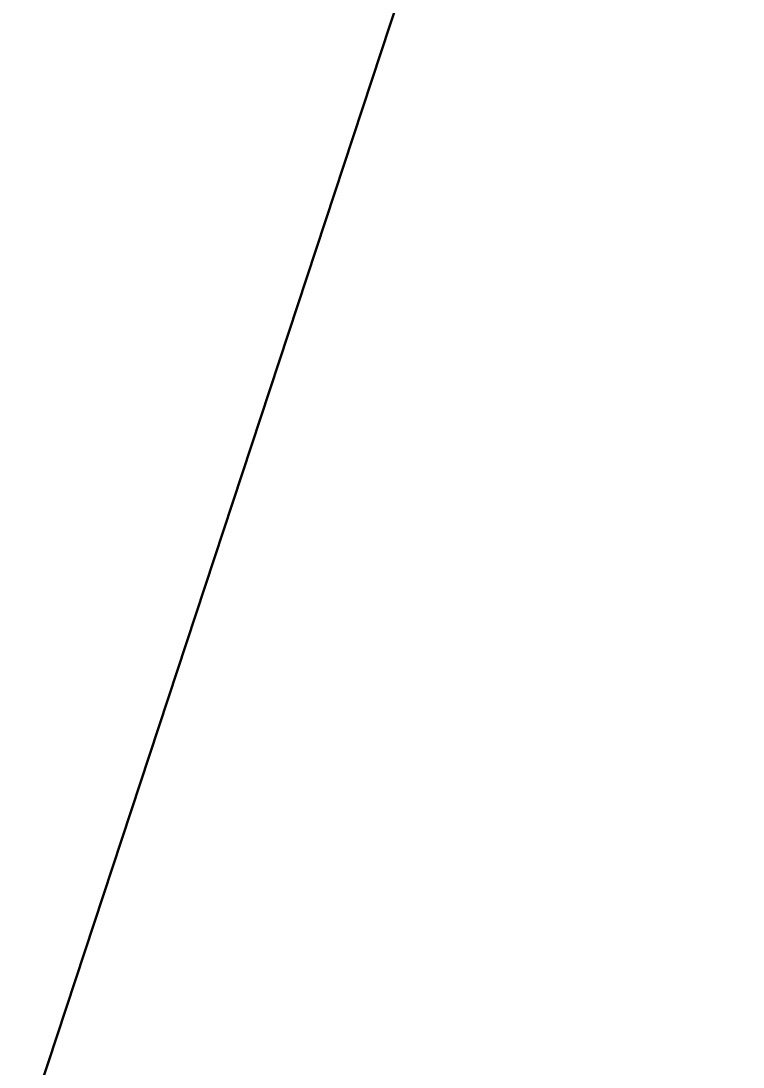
# Model space of a CAD drawing. Header units: metres. Extents: x 2682525 to 2683550, y 1250555 to 1251328.
# Drawn here: x 2683102.492 to 2683103.63, y 1250887.077 to 1250888.725 of the extents above; entities that cross this region are included whole.
import ezdxf

# ---------------------------------------------------------------- set-up
doc = ezdxf.new("R2010")
doc.units = ezdxf.units.M
doc.header["$PDMODE"] = 2
doc.header["$PDSIZE"] = -2
for name, pattern in [('Achse', [10, 5, -2.5, 0, -2.5]), ('IMPORT-_23_ISO-07 Punktiert _2_', [8.889999999999997, 1.27, -7.619999999999997]), ('Verdeckt 0_75', [1.5, 0.75, -0.75])]:
    doc.linetypes.add(name, pattern=pattern)
for name, color, linetype, lineweight, true_color in [('2458 A U1_dwg-1', 9, 'Continuous', 18, 0x808080), ('_23_000 Linien-Punktlinie 0_10', 9, 'IMPORT-_23_ISO-07 Punktiert _2_', 18, 0x808080), ('_23_200 Materialien-Beton', 9, 'Continuous', 18, 0x808080), ('_23_200 Materialien-Daemmung H', 9, 'Continuous', 18, 0x808080), ('_23_300 Bauteile 3D-Lift', 9, 'Continuous', 18, 0x808080), ('_23_300 Bauteile 3D-Wand Aussen', 9, 'Continuous', 18, 0x808080), ('_23_400 Ausbau 2D-Lift Treppe Rampe', 9, 'Continuous', 18, 0x808080), ('_23_600 Situation-Hoehenlinie primaer-Linien', 9, 'Continuous', 18, 0x808080), ('_23_800 Beschriftung-1_100-Text', 9, 'Continuous', 18, 0x808080), ('_23_Keine', 9, 'Continuous', 18, 0x808080), ('A-DETL-____-MBND-1', 7, 'Continuous', 18, 0xbf6000), ('A-DETL-____-MBND-3', 7, 'Verdeckt 0_75', 25, 0xbf6000), ('Bemassung', 9, 'Continuous', 18, 0x808080), ('P-PIPE-____-OTLN-1', 7, 'Continuous', 18, 0xbf6000)]:
    doc.layers.add(name, color=color, linetype=linetype, lineweight=lineweight, true_color=true_color)
for name, color, linetype, lineweight in [('A-____-____-DIMS', 7, 'Continuous', 9), ('A-DETL-____-MBND', 7, 'Verdeckt 0_75', 18), ('A-DETL-____-MBND-2', 7, 'Verdeckt 0_75', 25), ('Bemassung-1', 7, 'Continuous', 18), ('G-____-____-DIMS', 7, 'Continuous', 9), ('P-PIPE-____-CNTR-1', 7, 'Achse', 25), ('P-PIPE-____-OTLN-2', 7, 'Continuous', 25)]:
    doc.layers.add(name, color=color, linetype=linetype, lineweight=lineweight)
doc.styles.add('Arial_3', font='arial.ttf', dxfattribs={"height": 125})
doc.styles.add('Arial_31', font='arial.ttf', dxfattribs={"width": 0.9, "height": 200})
doc.styles.add('ISOCP_2', font='isocp___.ttf', dxfattribs={"height": 125.8608217592593})
doc.styles.add('ISOCP_3', font='isocp___.ttf', dxfattribs={"height": 75.51649305555554})
doc.styles.add('ISOCP_7', font='isocp___.ttf', dxfattribs={"height": 151.0329861111111})
doc.dimstyles.new('2_0_mm_-_Arial', dxfattribs={"dimscale": 304.8, "dimtxt": 204.051879991394, "dimasz": 0.2460629921259842, "dimexe": 0.3280839895013123, "dimexo": 0.3280840109072179, "dimgap": 0.08202099737532807, "dimtad": 1, "dimdec": 1, "dimlfac": 0.001, "dimrnd": 0.09999999999999999, "dimzin": 0, "dimdsep": 46, "dimtxsty": 'Arial_31', "dimblk1": 'OBLIQUE', "dimblk2": 'OBLIQUE', "dimsah": 1, "dimcen": 0.09, "dimdle": 0.3280839895013123, "dimazin": 0, "dimtfac": 1, "dimtdec": 4, "dimtix": 1, "dimtmove": 0, "dimatfit": 3, "dimfxl": 1, "dimtvp": 1, "dimtfill": 1, "dimtolj": 1, "dimtzin": 0, "dimarcsym": 2})
doc.dimstyles.new('2_0_mm_-_Arial_1', dxfattribs={"dimscale": 304.8, "dimtxt": 204.051879991394, "dimasz": 0.2460629921259842, "dimexe": 0.3280839895013123, "dimexo": 0.3280840109072179, "dimgap": 0.08202099737532807, "dimtad": 1, "dimdec": 1, "dimlfac": 0.001, "dimrnd": 0.09999999999999999, "dimzin": 0, "dimdsep": 46, "dimtxsty": 'Arial_31', "dimblk1": 'OBLIQUE', "dimblk2": 'OBLIQUE', "dimsah": 1, "dimcen": 0.09, "dimdle": 0.3280839895013123, "dimazin": 0, "dimtfac": 1, "dimtdec": 4, "dimtix": 1, "dimtmove": 2, "dimatfit": 3, "dimfxl": 1, "dimtvp": 1, "dimtfill": 1, "dimtolj": 1, "dimtzin": 0, "dimarcsym": 2})
pattern_1 = [(18.233, (0, 0), (18.77292067800844, -56.98752011815572), []), (288.233, (0, 0), (63.31313485127099, 20.85671487326738), [])]
pattern_2 = [(180, (0, 0), (-6.123233995736766e-15, 50), [])]
pattern_3 = [(90, (0, 0), (50, -3.061616997868383e-15), [])]

# ---------------------------------------------------------------- blocks, each defined once
blk = doc.blocks.new('2458 A U1_dwg_VW_SLASH-9045485-U01 Bodenplatte')
at = {"layer": 'Bemassung'}
for p, q in [((500.0534143197685, 500.0534143197683), (-500.0534143197683, -500.0534143197685)), ((890.9383564621788, 0), (-999.9999999999999, 0))]:
    blk.add_line(p, q, dxfattribs=at)
blk = doc.blocks.new('2458 A U1_dwg_VW_SLASH-V7-U01 Bodenplatte')
at = {"layer": 'Bemassung'}
for p, q in [((500.0534143197685, 500.0534143197683), (-500.0534143197683, -500.0534143197685)), ((890.9383564621788, 0), (-840.1683119930341, 0))]:
    blk.add_line(p, q, dxfattribs=at)
blk = doc.blocks.new('2458 A U1_dwg-9041719-U01 Bodenplatte')
at = {"layer": '_23_200 Materialien-Beton'}
h = blk.add_hatch(dxfattribs=at)
h.set_pattern_fill('FP_1', color=256, style=0, pattern_type=2)
h.set_pattern_definition(pattern_1)
h.paths.add_polyline_path([(-59201.41434567788, -19947.67519204156), (-59201.41476830909, -17809.80566213763), (-59201.41476830909, -17809.80285787095), (-59481.41482012852, -17547.67519829646), (-59481.41440103046, -19667.67519204156), (-59334.54236316558, -19814.54720087164)])
h = blk.add_hatch(dxfattribs=at)
h.set_pattern_fill('FP_1', color=256, style=0, pattern_type=2)
h.set_pattern_definition(pattern_1)
h.paths.add_polyline_path([(-59201.41434567788, -17809.80325352561), (-59201.41476830909, -17809.80566213763), (-59214.36931616111, -17895.75974224981)])
h.paths.add_polyline_path([(-59201.41434567788, -19947.67519204156), (-59201.41434567788, -17809.80325352561), (-59481.41482012852, -17547.67519829646), (-59481.41440103046, -19667.67519204156), (-59334.54236316558, -19814.54720087164)])
h = blk.add_hatch(dxfattribs=at)
h.set_pattern_fill('FP_1', color=256, style=0, pattern_type=2)
h.set_pattern_definition(pattern_1)
h.paths.add_polyline_path([(-58006.27539747034, -17797.6751982965), (-58306.27539747033, -17547.6751982965), (-59481.41477070657, -17547.6752445638), (-59214.36931616112, -17797.67519829649), (-58306.27539747034, -17797.6751982965)])
h = blk.add_hatch(dxfattribs=at)
h.set_pattern_fill('FP_1', color=256, style=0, pattern_type=2)
h.set_pattern_definition(pattern_1)
h.paths.add_polyline_path([(-58006.27539747034, -17797.6751982965), (-58306.27539747033, -17547.6751982965), (-59481.41477070657, -17547.6752445638), (-59214.36931616112, -17797.67519829649), (-58306.27539747034, -17797.6751982965)])
h = blk.add_hatch(dxfattribs=at)
h.set_pattern_fill('FP_1', color=256, style=0, pattern_type=2)
h.set_pattern_definition(pattern_1)
h.paths.add_polyline_path([(-58444.91382196169, -19947.67519878159), (-57776.27539747025, -19947.67519878159), (-57776.27539747025, -19697.67519878158), (-58444.91596565481, -19697.67519878158), (-58444.91382196169, -19814.54720087164)])
h.paths.add_polyline_path([(-58907.93982450898, -19947.67519878159), (-58569.91382196169, -19947.67519878159), (-58569.91382196169, -19697.67519878158), (-59201.41439509982, -19697.67519878158), (-59201.41434567787, -19947.67519204158), (-59011.41430020966, -19947.67519204156)])
h = blk.add_hatch(dxfattribs=at)
h.set_pattern_fill('FP_1', color=256, style=0, pattern_type=2)
h.set_pattern_definition(pattern_1)
h.paths.add_polyline_path([(-58907.93982450898, -19947.67519878159), (-58569.91382196169, -19947.67519878159), (-58569.91382196169, -19697.67519878158), (-59201.41439509982, -19697.67519878158), (-59201.41434567787, -19947.67519878159)])
h.paths.add_polyline_path([(-58444.91382196169, -19947.67519878159), (-57776.27539747025, -19947.67519878159), (-57776.27539747025, -19697.67519878158), (-58444.91596565481, -19697.67519878158), (-58444.91382196169, -19814.54720087164)])
at = {"layer": '_23_200 Materialien-Daemmung H'}
h = blk.add_hatch(dxfattribs=at)
h.set_pattern_fill('FP_7', color=256, style=0, pattern_type=2)
h.set_pattern_definition(pattern_3)
h.paths.add_polyline_path([(-57816.27539747034, -17987.6751982965), (-58006.27539747034, -17797.6751982965), (-59214.36931616111, -17797.67519829647), (-59011.41473314588, -17987.67519829647), (-57910.20152043862, -17987.6751982965)])
h = blk.add_hatch(dxfattribs=at)
h.set_pattern_fill('FP_7', color=256, style=0, pattern_type=2)
h.set_pattern_definition(pattern_3)
h.paths.add_polyline_path([(-57816.27539747034, -17987.6751982965), (-58006.27539747034, -17797.6751982965), (-59214.36931616111, -17797.67519829647), (-59011.41473314588, -17987.67519829647), (-57910.20152043862, -17987.6751982965)])
h = blk.add_hatch(dxfattribs=at)
h.set_pattern_fill('FP_8', color=256, style=0, pattern_type=2)
h.set_pattern_definition(pattern_2)
h.paths.add_polyline_path([(-59011.41439509981, -19697.67519878159), (-59011.41473314588, -17987.67519829647), (-59201.41476830909, -17809.80285787095), (-59201.41439509981, -19697.67519878157)])
h = blk.add_hatch(dxfattribs=at)
h.set_pattern_fill('FP_8', color=256, style=0, pattern_type=2)
h.set_pattern_definition(pattern_2)
h.paths.add_polyline_path([(-59011.41473314588, -19697.67519878159), (-59011.41473314588, -17987.67519829647), (-59201.41476830855, -17809.805662134), (-59201.41434567787, -19697.67475398329)])
at = {"layer": '_23_000 Linien-Punktlinie 0_10'}
for p, q in [((-56831.2798395465, -17997.67721564275), (-59011.41474901475, -17997.67721564275)), ((-56831.2798395465, -17997.67721564275), (-59011.41474901475, -17997.67721564275)), ((-59011.41470151585, -18147.67519853089), (-56831.2798395465, -18147.67519853089)), ((-56831.2798395465, -18147.67519853089), (-59011.41470151585, -18147.67519853089)), ((-59011.41474901458, -18297.67519853086), (-56831.2798395465, -18297.67519853086)), ((-56831.2798395465, -18297.67519853086), (-59011.41474901458, -18297.67519853086)), ((-59011.41479651328, -18447.6751985309), (-56831.20131111678, -18447.6751985309)), ((-56831.20131111678, -18447.6751985309), (-59011.41479651328, -18447.6751985309)), ((-59011.41484401201, -18597.67519853091), (-56831.27769585337, -18597.67519853091)), ((-56831.27769585337, -18597.67519853091), (-59011.41484401201, -18597.67519853091)), ((-59011.41489151074, -18747.67519853087), (-56831.27769585337, -18747.67519853087)), ((-56831.27769585337, -18747.67519853087), (-59011.41489151074, -18747.67519853087)), ((-59011.41493900949, -18897.67519853092), (-56831.2798395465, -18897.67519853092)), ((-56831.2798395465, -18897.67519853092), (-59011.41493900949, -18897.67519853092)), ((-59011.41498650822, -19047.67519853087), (-56831.2798395465, -19047.67519853087)), ((-56831.2798395465, -19047.67519853087), (-59011.41498650822, -19047.67519853087)), ((-59011.41503400694, -19197.67519853088), (-56831.2798395465, -19197.67519853088)), ((-56831.2798395465, -19197.67519853088), (-59011.41503400694, -19197.67519853088)), ((-59011.41508150569, -19347.67519853085), (-58905.59704250786, -19347.67519853085)), ((-58905.59704250786, -19347.67519853085), (-59011.41508150569, -19347.67519853085)), ((-58728.70794997666, -19347.67519853085), (-56831.2798395465, -19347.67519853085)), ((-56831.2798395465, -19347.67519853085), (-58728.70794997666, -19347.67519853085)), ((-58578.70823813351, -19497.674910374), (-56831.2798395465, -19497.674910374)), ((-58578.70823813351, -19497.674910374), (-56831.2798395465, -19497.674910374))]:
    blk.add_line(p, q, dxfattribs=at)
at = {"layer": '_23_000 Linien-Punktlinie 0_10', "flags": 128}
blk.add_lwpolyline([(-59011.41474901475, -17997.67577484965), (-59011.41474901475, -19497.674910374), (-58755.48493343016, -19497.674910374)], dxfattribs=at)
blk.add_lwpolyline([(-59011.41474901475, -17997.67577484965), (-59011.41474901475, -19497.674910374), (-58755.48493343016, -19497.674910374)], dxfattribs=at)
at = {"layer": '_23_200 Materialien-Beton', "flags": 128}
for points in [[(-58406.27539747029, -14798.06214921452), (-58306.27539747029, -14798.06214921452), (-58306.27539747029, -17547.6751982965), (-59481.41482012851, -17547.6751982965), (-59481.41482012851, -19667.67519204157), (-61081.41682158664, -19667.67519204157), (-61081.41682158664, -17797.67519829647), (-62400.41290145262, -17797.67519829647)], [(-62400.41290145262, -17797.67519829647), (-61081.41471221095, -17797.67519829647), (-61081.41471221095, -19667.67519204156), (-59481.41440103043, -19667.67519204156), (-59481.41440103043, -17547.67519829646), (-58306.27539747034, -17547.67519829646), (-58306.27539747034, -14798.06214921452), (-58406.27539747029, -14798.06214921452)]]:
    blk.add_lwpolyline(points, dxfattribs=at)
for points in [[(-57816.27539747022, -14798.06214921445), (-58006.27539747021, -14798.06214921445), (-58006.27539747021, -17797.67519829648), (-59214.36931616104, -17797.67519829648), (-58006.27539747028, -17797.67519829648), (-58006.27539747028, -14798.06214921446)], [(-59011.41439509974, -19697.67519878156), (-59201.41439509974, -19697.67519878156), (-59201.41439509974, -17809.80285787092), (-59201.41439509974, -19697.67519878154)], [(-58569.91167826856, -19697.6751987816), (-59011.41439509979, -19697.6751987816)]]:
    blk.add_lwpolyline(points, close=True, dxfattribs=at)
at = {"layer": '_23_200 Materialien-Daemmung H', "flags": 128}
for points in [[(-58006.27539747021, -14798.06214921446), (-58006.27539747021, -17797.67519829648), (-59214.36931616104, -17797.67519829648), (-58006.27539747028, -17797.67519829648)], [(-57816.27539747021, -14798.0621492145), (-57816.27539747021, -17987.67519829648), (-59011.41473314582, -17987.67519829648), (-59011.41473314582, -19697.67519878156), (-59201.41439509974, -19697.67519878156), (-59011.41439509973, -19697.67519878156), (-59011.41439509973, -17987.67519829645), (-57816.27539747031, -17987.67519829645)], [(-59201.41476830902, -17809.80285787092), (-59201.41476830902, -19697.67519878154)]]:
    blk.add_lwpolyline(points, close=True, dxfattribs=at)
at = {"layer": '_23_300 Bauteile 3D-Lift', "flags": 128}
blk.add_lwpolyline([(-59513.41471221089, -19125.6751982496), (-59613.41471221088, -19125.6751982496), (-59613.41471221088, -18399.67519824962), (-59513.41471221089, -18399.67519824962)], close=True, dxfattribs=at)
blk.add_lwpolyline([(-59513.41471221089, -19125.6751982496), (-59613.41471221088, -19125.6751982496), (-59613.41471221088, -18399.67519824962), (-59513.41471221089, -18399.67519824962)], close=True, dxfattribs=at)
at = {"layer": '_23_300 Bauteile 3D-Wand Aussen', "flags": 128}
for points in [[(-58406.27539747029, -14798.06214921452), (-58306.27539747029, -14798.06214921452), (-58306.27539747029, -17547.6751982965), (-59481.41482012851, -17547.6751982965), (-59481.41482012851, -19667.67519204158), (-61081.41682158664, -19667.67519204158), (-61081.41682158664, -17797.67519829647), (-62400.41290145262, -17797.67519829647)], [(-62400.41290145262, -17797.67519829647), (-61081.41471221095, -17797.67519829647), (-61081.41471221095, -19667.67519204156), (-59481.41440103043, -19667.67519204156), (-59481.41440103043, -17547.67519829646), (-58306.27539747033, -17547.67519829646), (-58306.27539747033, -14798.06214921452), (-58406.27539747029, -14798.06214921452)], [(-57816.27539747028, -14798.06214921451), (-57816.27539747028, -17987.67519829651), (-59011.41473314589, -17987.67519829651), (-59011.41473314589, -19697.67519878158), (-58569.91167826856, -19697.67519878158)], [(-58569.91167826856, -19697.67519878158), (-59011.41439509979, -19697.67519878158), (-59011.41439509979, -17987.67519829648), (-57816.27539747036, -17987.67519829648), (-57816.27539747036, -14798.06214921451)]]:
    blk.add_lwpolyline(points, dxfattribs=at)
at = {"layer": '_23_400 Ausbau 2D-Lift Treppe Rampe', "flags": 128}
for points in [[(-59602.08137887753, -19242.67519824962), (-59649.41471221088, -19242.67519824962), (-59649.41471221088, -18282.67519824961), (-59602.08137887753, -18282.67519824961), (-59649.41471221088, -18282.67519824961), (-59649.41471221088, -19242.67519824962)], [(-59519.41471221088, -18322.67519824961), (-59519.41471221088, -18332.67519824961), (-59624.41471221087, -18332.67519824961), (-59624.41471221087, -19192.67519824962), (-59519.41471221088, -19192.67519824962), (-59519.41471221088, -19202.67519824963), (-59519.41471221088, -19192.67519824962), (-59624.41471221087, -19192.67519824962), (-59624.41471221087, -18332.67519824961), (-59519.41471221088, -18332.67519824961)], [(-59613.41471221088, -19124.67519824962), (-59613.41471221088, -18400.67519824961)], [(-59513.41471221089, -18400.67519824961), (-59513.41471221089, -19124.67519824961)], [(-59513.41471221089, -19078.67519824961), (-59513.41471221089, -19125.6751982496), (-59613.41471221088, -19125.6751982496), (-59613.41471221088, -19078.67519824961), (-59616.41471221088, -19078.67519824961), (-59616.41471221088, -19128.67519824963), (-59510.41471221087, -19128.67519824963), (-59510.41471221087, -19078.67519824961)], [(-59513.41471221089, -19125.6751982496), (-59613.41471221088, -19125.6751982496), (-59613.41471221088, -19078.67519824961), (-59616.41471221088, -19078.67519824961), (-59616.41471221088, -19128.67519824963), (-59510.41471221087, -19128.67519824963), (-59510.41471221087, -19078.67519824961), (-59513.41471221089, -19078.67519824961)], [(-59553.41471221088, -19189.17519824962), (-59538.41471221088, -19189.17519824962), (-59538.41471221088, -19192.67519824962), (-59563.41471221088, -19192.67519824962), (-59588.41471221087, -19192.67519824962), (-59588.41471221087, -19189.17519824962), (-59573.41471221088, -19189.17519824962), (-59573.41471221088, -19167.67519824962), (-59578.41471221088, -19167.67519824962), (-59578.41471221088, -19142.67519824962), (-59548.41471221087, -19142.67519824962), (-59548.41471221087, -19167.67519824962), (-59553.41471221088, -19167.67519824962), (-59553.41471221088, -19189.17519824962), (-59553.41471221088, -19167.67519824962), (-59548.41471221087, -19167.67519824962), (-59548.41471221087, -19142.67519824962), (-59578.41471221088, -19142.67519824962), (-59578.41471221088, -19167.67519824962), (-59573.41471221088, -19167.67519824962), (-59573.41471221088, -19189.17519824962), (-59588.41471221087, -19189.17519824962), (-59588.41471221087, -19192.67519824961), (-59563.41471221088, -19192.67519824961), (-59538.41471221088, -19192.67519824961), (-59538.41471221088, -19189.17519824962)], [(-59524.41471221087, -19287.67519824962), (-59524.41471221087, -19342.67519824961), (-59514.41471221088, -19352.67519824962), (-59481.41471221087, -19352.67519824962), (-59514.41471221088, -19352.67519824962), (-59524.41471221087, -19342.67519824961), (-59524.41471221087, -19287.67519824962), (-59554.41471221088, -19252.67519824962), (-59595.41471221087, -19252.67519824962), (-59615.41471221089, -19222.67519824962), (-59615.41471221089, -19202.67519824963), (-59481.41471221088, -19202.67519824963), (-59615.41471221088, -19202.67519824963), (-59615.41471221088, -19222.67519824962), (-59595.41471221087, -19252.67519824962), (-59554.41471221088, -19252.67519824962)]]:
    blk.add_lwpolyline(points, close=True, dxfattribs=at)
at = {"layer": '_23_Keine', "flags": 128}
blk.add_lwpolyline([(-58636.95702807563, -18372.67531710593), (-58636.95702807563, -19122.67531710589), (-59011.41501025749, -19122.67531710589), (-59011.41501025749, -18372.67519853083), (-58636.95702807563, -18372.67519853083)], dxfattribs=at)
blk.add_lwpolyline([(-58636.95702807563, -18372.67531710593), (-58636.95702807563, -19122.67531710589), (-59011.41501025749, -19122.67531710589), (-59011.41501025749, -18372.67519853083), (-58636.95702807563, -18372.67519853083)], dxfattribs=at)
at = {"layer": 'Bemassung'}
for p, q in [((-56831.2798395465, -19336.08460073888), (-58740.29854776864, -19336.08460073888)), ((-58740.29854776864, -19336.08460073888), (-56831.2798395465, -19336.08460073888))]:
    blk.add_line(p, q, dxfattribs=at)
at = {"layer": 'Bemassung', "flags": 128}
for points in [[(-58695.46149560075, -17797.67519829647), (-58695.46149560075, -17987.67519829649), (-58695.46149560075, -17797.67519829647), (-58695.46149560075, -17547.67519829646)], [(-58695.46149560074, -18022.15762017147), (-58695.46149560074, -17909.91640923397)], [(-58795.46149560073, -17987.67519829649), (-57819.27539747032, -17987.67519829649)], [(-58695.46149560075, -18212.15762017149), (-58695.46149560075, -18099.91640923399)], [(-59481.41457519971, -19436.08460073883), (-59481.41457519971, -18789.64275936688), (-59481.41457519971, -19436.08460073883), (-59481.41457519971, -18789.64275936688)], [(-59201.41457519971, -19436.08460073882), (-59201.41457519971, -18789.64275936688), (-59201.41457519971, -19436.08460073882), (-59201.41457519971, -18789.64275936688)], [(-59011.41457519969, -19436.08460073882), (-59011.41457519969, -18789.64275936688), (-59011.41457519969, -19436.08460073882), (-59011.41457519969, -18789.64275936688)], [(-59425.89699707471, -19336.08460073885), (-59313.65578613721, -19336.08460073885), (-59369.17336426221, -19336.08460073885), (-59313.65578613721, -19336.08460073885)], [(-59201.41457519971, -19336.08460073885), (-59011.41457519969, -19336.08460073885)]]:
    blk.add_lwpolyline(points, close=True, dxfattribs=at)
at = {"xscale": 0.1122412109375, "yscale": 0.1122412109375, "zscale": 0.1122412109375}
for name, p, rotation in [('2458 A U1_dwg_VW_SLASH-9045485-U01 Bodenplatte', (-58695.46149560075, -17987.67519829649), 90), ('2458 A U1_dwg_VW_SLASH-9045485-U01 Bodenplatte', (-58695.46149560075, -17987.67519829649), 90), ('2458 A U1_dwg_VW_SLASH-9045485-U01 Bodenplatte', (-59481.41457519971, -19336.08460073885), 180), ('2458 A U1_dwg_VW_SLASH-9045485-U01 Bodenplatte', (-59481.41457519971, -19336.08460073885), 180), ('2458 A U1_dwg_VW_SLASH-V7-U01 Bodenplatte', (-59011.41457519969, -19336.08460073885), 180), ('2458 A U1_dwg_VW_SLASH-V7-U01 Bodenplatte', (-59011.41457519969, -19336.08460073885), 180), ('2458 A U1_dwg_VW_SLASH-V7-U01 Bodenplatte', (-59011.41457519969, -19336.08460073885), 180), ('2458 A U1_dwg_VW_SLASH-V7-U01 Bodenplatte', (-59011.41457519969, -19336.08460073885), 180)]:
    blk.add_blockref(name, p, dxfattribs=dict(at, rotation=rotation))
for p in [(-59481.41457519971, -19336.08460073885), (-59481.41457519971, -19336.08460073885), (-59201.41457519971, -19336.08460073885), (-59201.41457519971, -19336.08460073885), (-59201.41457519971, -19336.08460073885), (-59201.41457519971, -19336.08460073885)]:
    blk.add_blockref('2458 A U1_dwg_VW_SLASH-9045485-U01 Bodenplatte', p, dxfattribs=at)
at = {"layer": '_23_600 Situation-Hoehenlinie primaer-Linien', "attachment_point": 1, "line_spacing_factor": 1.478621465017729}
for s, insert, char_height, width, style in [('56.U110.01', (-58568.51458320041, -18422.09290618721), 75.51649305555554, 578.5735694066714, 'ISOCP_3'), ('56.U110.01', (-58568.51458320041, -18422.09290618721), 75.51649305555554, 578.5735694066714, 'ISOCP_3'), ('BF       11.8m²', (-58573.13348647959, -18574.71202263347), 125.8608217592593, 1319.578168362627, 'ISOCP_2'), ('BF       11.8m²', (-58573.13348647959, -18574.71202263347), 125.8608217592593, 1319.578168362627, 'ISOCP_2')]:
    blk.add_mtext(s, dxfattribs=dict(at, insert=insert, char_height=char_height, width=width, style=style))
at = {"layer": '_23_800 Beschriftung-1_100-Text', "insert": (-58795.33058734363, -18402.85439075249), "char_height": 151.0329861111111, "width": 1014.985014985015, "attachment_point": 1, "rotation": 269.9999818567803, "line_spacing_factor": 1.478621465017729, "style": 'ISOCP_7'}
blk.add_mtext('Secomat', dxfattribs=at)
blk.add_mtext('Secomat', dxfattribs=at)
at = {"layer": '_23_Keine', "insert": (-58564.46231117903, -18254.60990049607), "char_height": 125.8608217592593, "width": 1810.190564292322, "attachment_point": 1, "line_spacing_factor": 1.478621465017729, "style": 'ISOCP_2'}
blk.add_mtext('Waschen/Trocken', dxfattribs=at)
blk.add_mtext('Waschen/Trocken', dxfattribs=at)
at = {"layer": 'Bemassung-1', "insert": (-58802.49477156846, -17892.67519829646), "char_height": 125.8608217592593, "width": 203.0120259019426, "attachment_point": 2, "rotation": 90, "line_spacing_factor": 1.478621465017729, "style": 'ISOCP_2'}
blk.add_mtext('19', dxfattribs=at)
blk.add_mtext('19', dxfattribs=at)
at = {"layer": 'Bemassung-1', "char_height": 125.8608217592593, "attachment_point": 2, "line_spacing_factor": 1.478621465017729, "style": 'ISOCP_2'}
for s, insert, width in [('28', (-59341.4145751997, -19229.05132477114), 236.8473635522664), ('28', (-59341.4145751997, -19229.05132477114), 236.8473635522664), ('19', (-59106.4145751997, -19229.05132477113), 203.0120259019426), ('19', (-59106.4145751997, -19229.05132477113), 203.0120259019426)]:
    blk.add_mtext(s, dxfattribs=dict(at, insert=insert, width=width))
blk = doc.blocks.new('PE-HD_Bogen - Standard-V44-U01 Bodenplatte')
at = {"layer": 'A-DETL-____-MBND-3'}
for points in [[(-58810.62839513933, -19354.14310101653), (-58800.25491919953, -19341.63998921981), (-58792.71801435898, -19327.85930797272), (-58788.53130822726, -19313.7401879286), (-58787.98011790834, -19300.24482378555), (-58791.10200611161, -19288.29290230773), (-58797.68422131517, -19278.69892719238), (-58818.08847873491, -19258.29466977263), (-58811.50626353136, -19267.88864488798), (-58808.38437532809, -19279.8405663658), (-58808.93556564699, -19293.33593050887), (-58813.12227177872, -19307.45505055298), (-58820.65917661928, -19321.23573180006), (-58831.03265255906, -19333.73884359679), (-58813.12227177872, -19351.64922437714)], [(-58810.14253444738, -19354.6289617085), (-58772.3111105928, -19315.9138311011), (-58766.83206737602, -19309.55108113153), (-58796.90096780096, -19279.84056636581), (-58791.10200611161, -19288.29290230773), (-58787.98011790834, -19300.24482378555), (-58788.53130822726, -19313.7401879286), (-58793.65698983753, -19329.57615620715), (-58801.51649039012, -19343.16055626282), (-58810.40551149836, -19354.36598465749)], [(-58781.29232633896, -19383.4791698169), (-58743.46090248438, -19344.76403920952), (-58737.98185926761, -19338.40128923994), (-58766.83206737602, -19309.55108113153), (-58768.10922719401, -19311.28568122534), (-58786.1539708716, -19330.34097174569), (-58810.14253444738, -19354.6289617085), (-58798.73435215651, -19366.03714399935)], [(-58864.52667237032, -19376.79137824752), (-58851.03130822725, -19376.24018792862), (-58836.91218818314, -19372.05348179688), (-58821.61093989303, -19363.25500576574), (-58810.62839513933, -19354.14310101654), (-58831.03265255906, -19333.73884359679), (-58843.53576435579, -19344.11231953659), (-58857.31644560288, -19351.64922437714), (-58848.59548740137, -19360.4825798132), (-58862.71460744548, -19364.66928594494), (-58876.20997158854, -19365.22047626384), (-58888.16189306637, -19362.09858806057), (-58896.30222710832, -19356.85761669585), (-58884.93092979006, -19367.87052835491), (-58876.20997158855, -19373.73965521936), (-58866.63686433811, -19376.24018792862)], [(-58855.22041502434, -19397.93942877984), (-58853.48581493054, -19396.66226896187), (-58834.43052441598, -19378.61752528989), (-58810.14253444738, -19354.6289617085), (-58810.89703595911, -19354.3659846575), (-58823.13150693606, -19364.51657695633), (-58836.91218818314, -19372.05348179718), (-58851.03130822725, -19376.24018792862), (-58864.52667237032, -19376.79137824752), (-58876.47859384814, -19373.66949004426), (-58884.93092979005, -19368.20310407403), (-58856.46060235093, -19396.66226896186)], [(-58826.37020691593, -19426.78963688826), (-58824.63560682211, -19425.51247707029), (-58812.80115805427, -19414.47033810159), (-58781.29232633896, -19383.4791698169), (-58810.40551149837, -19354.89055780835), (-58848.85766505476, -19392.46038556308), (-58855.22041502434, -19397.93942877984), (-58831.84925013268, -19421.3105936715)]]:
    blk.add_hatch(color=256, dxfattribs=at).paths.add_polyline_path(points)
h = blk.add_hatch(color=256, dxfattribs=at)
h.paths.add_polyline_path([(-58855.55523048268, -19332.20525064425), (-58842.38378389482, -19322.09844420668), (-58842.88096347066, -19322.47994351308), (-58854.90706167406, -19331.70789322465)])
h.paths.add_polyline_path([(-58813.16201020208, -19307.52770936416), (-58813.12227177872, -19307.45505055298), (-58808.92925047148, -19293.18130951856), (-58808.43098979442, -19279.66210627845), (-58811.62071572968, -19267.7218239153), (-58811.3961215716, -19268.58166628209), (-58808.45511921775, -19280.25289197134), (-58808.99176426422, -19293.3921291262), (-58813.16782251755, -19307.52189704869)])
at = {"layer": 'A-DETL-____-MBND-2'}
for p, q in [((-58797.68422131515, -19278.69892719239), (-58818.0884787349, -19258.29466977264)), ((-58829.09751762535, -19335.67397853041), (-58862.28265255898, -19302.48884359677)), ((-58737.98185926761, -19338.40128923994), (-58766.83206737602, -19309.55108113153)), ((-58906.47682638322, -19346.68301742096), (-58886.07256896349, -19367.08727484071)), ((-58829.09751762535, -19335.67397853041), (-58782.17603309168, -19382.59546306407)), ((-58855.22041502434, -19397.93942877985), (-58826.37020691593, -19426.78963688826))]:
    blk.add_line(p, q, dxfattribs=at)
at = {"layer": 'A-DETL-____-MBND-2', "flags": 128}
for points in [[(-58797.68422131517, -19278.69892719237), (-58784.43129154286, -19291.95185696469), (-58768.79641240008, -19307.58673610747), (-58766.83206737602, -19309.55108113153)], [(-58855.22041502434, -19397.93942877985), (-58871.01084088115, -19382.14900292303), (-58884.65224430905, -19368.50759949513), (-58886.07256896349, -19367.0872748407)]]:
    blk.add_lwpolyline(points, dxfattribs=at)
at = {"layer": 'A-DETL-____-MBND-2'}
for centre, major_axis, ratio, start_param, end_param in [((-58862.28265255898, -19302.48884359677), (44.19417382415669, 44.19417382416395), 0.70710678118653, 4.712388980384626, 7.853981633974549), ((-58862.28265255898, -19302.48884359677), (44.1941738241662, 44.19417382415076), 0.7071067811866003, 1.570796326795144, 4.712388980384807), ((-58782.17603309168, -19382.59546306407), (44.1941738241585, 44.1941738241585), 0.01999600119969684, 4.712388980384683, 7.853981633974483), ((-58782.17603309168, -19382.59546306407), (44.1941738241585, 44.19417382416214), 0.01999600119969602, 1.570796326794896, 4.712388980384683)]:
    blk.add_ellipse(centre, major_axis=major_axis, ratio=ratio, start_param=start_param, end_param=end_param, dxfattribs=at)
blk = doc.blocks.new('PE-HD_Bogen - Standard-V45-U01 Bodenplatte')
at = {"layer": 'A-DETL-____-MBND-3'}
for points in [[(-58842.4039498773, -19322.47994351309), (-58830.95090925873, -19308.00292637491), (-58823.721274456, -19293.5916875809), (-58820.30686296515, -19282.07703042523), (-58819.92609283728, -19267.92922500021), (-58822.8775608495, -19256.62974480435), (-58829.90654553561, -19246.61275149118), (-58842.61105665844, -19233.88448908361), (-58832.67864274605, -19246.8286629078), (-58826.43486633953, -19261.90247258887), (-58824.49356909692, -19279.50923671202), (-58827.23897798602, -19296.19615046932), (-58833.1712564901, -19309.97683171638), (-58842.55723135969, -19322.3266620307)], [(-58822.3116943575, -19342.57219903287), (-58811.93821841772, -19330.06908723614), (-58804.40131357715, -19316.28840598907), (-58813.12227177861, -19307.321726668), (-58808.93556564692, -19292.01616010451), (-58808.93556564692, -19278.00172532604), (-58811.71073511038, -19267.72872673276), (-58819.86580093775, -19256.62974480431), (-58828.13857837604, -19248.9614948809), (-58822.8775608495, -19256.62974480435), (-58819.75567264632, -19268.58166628209), (-58820.6591766192, -19283.26516224476), (-58824.4935690969, -19296.19615046932), (-58832.67864274608, -19310.75806715997), (-58842.4039498773, -19322.47994351309), (-58824.3052304826, -19340.57866290779)], [(-58896.30222710829, -19345.12822074407), (-58882.80686296512, -19344.57703042525), (-58868.68774292106, -19340.39032429349), (-58852.70070343026, -19331.02286682506), (-58846.14121371555, -19325.05051875333), (-58857.12004841103, -19332.85341945296), (-58870.62904016369, -19338.44902705086), (-58886.80523048258, -19340.57866290779), (-58902.9814208015, -19338.44902705085), (-58918.05523048258, -19332.20525064433), (-58930.99940430676, -19322.27283673194), (-58912.50226498367, -19339.09179336364), (-58907.93982450889, -19342.08843520781), (-58896.95466821778, -19344.95780059811)], [(-58876.2099715885, -19365.22047626385), (-58862.7146074454, -19364.66928594498), (-58848.5954874013, -19360.48257981323), (-58832.67864274606, -19351.17336100175), (-58822.3116943575, -19342.57219903287), (-58842.61105665848, -19322.65177411387), (-58855.55523048263, -19333.2079147455), (-58871.29220581529, -19341.16261893614), (-58884.89552495649, -19344.6623375171), (-58896.95466821778, -19344.95780059811), (-58908.25414858603, -19342.00633254088), (-58915.9255946257, -19337.34664641299), (-58896.30222710828, -19356.51368400896), (-58888.1618930663, -19362.09858806061), (-58884.93092978997, -19362.94252818827)]]:
    blk.add_hatch(color=256, dxfattribs=at).paths.add_polyline_path(points)
at = {"layer": 'A-DETL-____-MBND-2'}
for p, q in [((-58809.36752053336, -19267.1280252087), (-58829.4597760531, -19247.03576968897)), ((-58886.8052304826, -19278.0786629077), (-58853.56169435748, -19311.32219903282)), ((-58917.84812370141, -19335.42411733729), (-58897.75586818167, -19355.51637285702))]:
    blk.add_line(p, q, dxfattribs=at)
at = {"layer": 'A-DETL-____-MBND-2', "flags": 128}
for points in [[(-58930.99940430673, -19233.88448908366), (-58912.3882503516, -19221.05446546154), (-58890.43052920484, -19215.68389382273), (-58867.99857531209, -19218.47530963551), (-58848.02675847506, -19229.06356208404), (-58842.61105665844, -19233.88448908361)], [(-58930.99940430676, -19322.27283673194), (-58943.82942792878, -19303.66168277678), (-58949.19999956767, -19281.70396162996), (-58946.40858375488, -19259.27200773721), (-58935.8203313063, -19239.30019090023), (-58930.99940430673, -19233.88448908366)], [(-58842.61105665844, -19233.88448908361), (-58829.78103303643, -19252.49564303879), (-58824.41046139754, -19274.4533641856), (-58827.2018772104, -19296.88531807827), (-58837.79012965888, -19316.85713491537), (-58842.61105665844, -19322.27283673193)], [(-58842.61105665844, -19233.88448908361), (-58839.71998862023, -19236.77555712184), (-58831.41908009677, -19245.07646564528), (-58829.45977605306, -19247.035769689)], [(-58842.61105665845, -19322.27283673194), (-58861.22221061368, -19335.10286035395), (-58883.1799317604, -19340.4734319928), (-58905.61188565312, -19337.68201618005), (-58925.58370249015, -19327.09376373151), (-58930.99940430676, -19322.27283673194)], [(-58917.84812370138, -19335.42411733732), (-58927.0124658444, -19326.25977519429), (-58930.90808757322, -19322.36415346548), (-58930.99940430676, -19322.27283673194)]]:
    blk.add_lwpolyline(points, dxfattribs=at)
at = {"layer": 'A-DETL-____-MBND-2'}
for start, end in [(315.0000000000008, 135.0000000000012), (135, 314.9999999999997)]:
    blk.add_arc((-58886.8052304826, -19278.0786629077), 62.49999999999898, start, end, dxfattribs=at)
for major_axis, ratio, start_param, end_param in [((44.19417382415669, 44.19417382416395), 0.70710678118653, 4.712388980384584, 7.853981633974424), ((44.19417382416684, 44.19417382415742), 0.7071067811863775, 1.570796326794972, 4.712388980384718)]:
    blk.add_ellipse((-58853.56169435748, -19311.32219903282), major_axis=major_axis, ratio=ratio, start_param=start_param, end_param=end_param, dxfattribs=at)
blk = doc.blocks.new('_Oblique')
at = {"color": 0, "linetype": 'ByBlock', "lineweight": -2}
blk.add_line((-0.5, -0.5), (0.5, 0.5), dxfattribs=at)
blk = doc.blocks.new('*D1807')
at = {"layer": 'A-____-____-DIMS', "color": 0, "lineweight": -2, "transparency": 16777216}
for p, q in [((2683068.897622096, 1250867.009540824), (2683135.861756529, 1250900.785341326)), ((2683053.688199543, 1250859.338114525), (2683068.897622096, 1250867.009540824)), ((2683053.688199543, 1250859.338114525), (2682986.72406511, 1250825.562314023)), ((2683113.74310552, 1250778.098576879), (2683113.932022766, 1250777.724028246)), ((2683098.698719751, 1250770.099947516), (2683098.722600213, 1250770.052601948))]:
    blk.add_line(p, q, dxfattribs=at)
at = {"layer": 'A-____-____-DIMS', "color": 0, "lineweight": -2, "transparency": 16777216, "xscale": 74.99999999999999, "yscale": 74.99999999999999, "zscale": 74.99999999999999}
for p, rotation in [((2683068.897622096, 1250867.009540824), 206.7657572042305), ((2683053.688199543, 1250859.338114525), 26.76575720423048)]:
    blk.add_blockref('_Oblique', p, dxfattribs=dict(at, rotation=rotation))
at = {"layer": 'A-____-____-DIMS', "color": 0, "transparency": 16777216, "insert": (2683004.047613651, 1250976.668747653), "char_height": 200, "width": 911.641014607705, "attachment_point": 5, "rotation": 26.76575720423047, "style": 'Arial_31', "bg_fill": 3, "box_fill_scale": 1.1, "bg_fill_color": 256, "bg_fill_true_color": 13158600, "bg_fill_transparency": 0}
blk.add_mtext('\\A1;0.0', dxfattribs=at)
at = {"layer": 'Defpoints', "color": 0, "transparency": 16777216}
for p in [(2683068.708701911, 1250867.384095282), (2683068.897622096, 1250867.009540824), (2683053.664316143, 1250859.385465919)]:
    blk.add_point(p, dxfattribs=at)
blk = doc.blocks.new('*D1808')
at = {"layer": 'A-____-____-DIMS', "color": 0, "lineweight": -2, "transparency": 16777216}
for p, q in [((2683101.306229421, 1250883.356000871), (2683168.270363854, 1250917.131801374)), ((2683068.897622741, 1250867.009539544), (2683001.933488308, 1250833.233739042)), ((2683146.196746825, 1250794.355752247), (2683146.340630091, 1250794.070488293)), ((2683113.74310552, 1250778.098576879), (2683113.932023411, 1250777.724026967))]:
    blk.add_line(p, q, dxfattribs=at)
at = {"layer": 'A-____-____-DIMS', "color": 0, "transparency": 16777216, "insert": (2682617.72699169, 1250788.948338999), "char_height": 200, "width": 911.641014607705, "attachment_point": 1, "rotation": 26.76575720423047, "line_spacing_factor": 0.9417779076525878, "style": 'Arial_31', "bg_fill": 3, "box_fill_scale": 1.1, "bg_fill_color": 256, "bg_fill_true_color": 13158600, "bg_fill_transparency": 0}
blk.add_mtext('\\A1;0.0', dxfattribs=at)
at = {"layer": 'A-____-____-DIMS', "color": 0, "lineweight": -2, "transparency": 16777216}
blk.add_line((2683068.897622741, 1250867.009539544), (2683101.306229421, 1250883.356000871), dxfattribs=at)
at = {"layer": 'Defpoints', "color": 0, "transparency": 16777216}
for p in [(2683101.162343216, 1250883.641270651), (2683101.306229421, 1250883.356000871), (2683068.708701911, 1250867.384095282)]:
    blk.add_point(p, dxfattribs=at)
at = {"layer": 'A-____-____-DIMS', "color": 0, "lineweight": -2, "transparency": 16777216, "xscale": 74.99999999999999, "yscale": 74.99999999999999, "zscale": 74.99999999999999}
for p, rotation in [((2683101.306229421, 1250883.356000871), 206.7657572042305), ((2683068.897622741, 1250867.009539544), 26.76575720423048)]:
    blk.add_blockref('_Oblique', p, dxfattribs=dict(at, rotation=rotation))
blk = doc.blocks.new('*D1809')
at = {"layer": 'A-____-____-DIMS', "color": 0, "lineweight": -2, "transparency": 16777216}
for p, q in [((2683132.910514814, 1250899.296771893), (2683199.874649247, 1250933.072572396)), ((2683101.30623005, 1250883.355999624), (2683132.910514814, 1250899.296771893)), ((2683101.30623005, 1250883.355999624), (2683034.342095617, 1250849.580199121)), ((2683177.801724807, 1250810.295150137), (2683177.944915484, 1250810.011259315)), ((2683146.196746825, 1250794.355752247), (2683146.34063072, 1250794.070487046))]:
    blk.add_line(p, q, dxfattribs=at)
at = {"layer": 'A-____-____-DIMS', "color": 0, "lineweight": -2, "transparency": 16777216, "xscale": 74.99999999999999, "yscale": 74.99999999999999, "zscale": 74.99999999999999}
for p, rotation in [((2683132.910514814, 1250899.296771893), 206.7657572042305), ((2683101.30623005, 1250883.355999624), 26.76575720423048)]:
    blk.add_blockref('_Oblique', p, dxfattribs=dict(at, rotation=rotation))
at = {"layer": 'A-____-____-DIMS', "color": 0, "transparency": 16777216, "insert": (2683059.863075263, 1251004.821305737), "char_height": 200, "width": 911.641014607705, "attachment_point": 5, "rotation": 26.76575720423047, "style": 'Arial_31', "bg_fill": 3, "box_fill_scale": 1.1, "bg_fill_color": 256, "bg_fill_true_color": 13158600, "bg_fill_transparency": 0}
blk.add_mtext('\\A1;0.0', dxfattribs=at)
at = {"layer": 'Defpoints', "color": 0, "transparency": 16777216}
for p in [(2683132.767321199, 1250899.58066854), (2683132.910514814, 1250899.296771893), (2683101.162343216, 1250883.641270651)]:
    blk.add_point(p, dxfattribs=at)

msp = doc.modelspace()

# ---------------------------------------------------------------- hatches: boundary and pattern name
at = {"layer": 'A-DETL-____-MBND-1'}
for points in [[(2683103.69644659, 1250887.298013725), (2683103.712789445, 1250887.349617882), (2683103.714816011, 1250887.35776635), (2683103.408890519, 1250887.458552188), (2683103.408531367, 1250887.45642828), (2683103.404001909, 1250887.440889071), (2683103.390521097, 1250887.398799563), (2683103.555445537, 1250887.344465915)], [(2683103.67570318, 1250887.2390432), (2683103.677761522, 1250887.243790865), (2683103.684323234, 1250887.262076924), (2683103.69644659, 1250887.298013725), (2683103.390521097, 1250887.398799563), (2683103.372991248, 1250887.347586456), (2683103.369777687, 1250887.339829038), (2683103.6739877, 1250887.239608357)]]:
    msp.add_hatch(color=256, dxfattribs=at).paths.add_polyline_path(points)
at = {"layer": 'G-____-____-DIMS'}
msp.add_hatch(color=256, dxfattribs=at).paths.add_polyline_path([(2683103.446149914, 1250887.380472888), (2683103.49398987, 1250887.525078873), (2683103.441646608, 1250887.532720293)])
at = {"layer": 'P-PIPE-____-OTLN-1'}
msp.add_hatch(color=256, dxfattribs=at).paths.add_polyline_path([(2683103.276993373, 1250887.389586401), (2683103.2904773, 1250887.398772707), (2683103.301124181, 1250887.411135894), (2683103.30820845, 1250887.425833432), (2683103.311247326, 1250887.441863707), (2683103.310033715, 1250887.458134282), (2683103.304650322, 1250887.473536345), (2683103.295464016, 1250887.487020272), (2683103.283100829, 1250887.497667153), (2683103.268403291, 1250887.504751422), (2683103.252373016, 1250887.507790299), (2683103.23610244, 1250887.506576687), (2683103.220700377, 1250887.501193294), (2683103.207216451, 1250887.492006988), (2683103.196569569, 1250887.4796438), (2683103.1894853, 1250887.464946263), (2683103.186446424, 1250887.448915988), (2683103.187660035, 1250887.432645412), (2683103.193043429, 1250887.417243349), (2683103.202229735, 1250887.403759423), (2683103.214592922, 1250887.393112541), (2683103.22929046, 1250887.386028272), (2683103.245320735, 1250887.382989396), (2683103.26159131, 1250887.384203007)])

# ---------------------------------------------------------------- linework, layer by layer
at = {"layer": 'A-DETL-____-MBND'}
msp.add_open_spline([(2683066.009390901, 1250869.679863096), (2683066.288205003, 1250869.551325586), (2683067.039320472, 1250869.18605556), (2683068.808618498, 1250868.554809036), (2683071.657237757, 1250869.494124548), (2683074.467321273, 1250871.018365242), (2683078.195421315, 1250872.859749516), (2683083.158512379, 1250875.383371573), (2683088.800458998, 1250878.256991499), (2683094.67246607, 1250881.112386641), (2683097.951854891, 1250882.94699488), (2683100.081408632, 1250883.879558791), (2683100.187642982, 1250884.43076455), (2683100.919117485, 1250885.016465895), (2683101.844521929, 1250884.711114088), (2683103.967648854, 1250886.004076284), (2683109.204590926, 1250888.417601884), (2683115.754953569, 1250891.836530144), (2683122.446522959, 1250895.24131188), (2683126.497124689, 1250897.270196159), (2683129.520615935, 1250898.811156605), (2683132.804656584, 1250900.260438276), (2683134.067093911, 1250906.573856538), (2683135.558020153, 1250913.796773206), (2683138.657477513, 1250918.602886364), (2683139.889302063, 1250920.906158589)], degree=3, knots=[0, 0, 0, 0, 3.021816965252346, 8.2668153199768, 17.95102877688316, 30.86478291184385, 40.23480069127133, 58.74610483870741, 85.71719350426484, 102.6006594184549, 122.8063238274784, 123.1988405673681, 125.0105717409506, 127.673553189531, 131.444065486728, 133.3966811922206, 151.4499517304334, 188.9907190902837, 205.6325642785124, 225.4757952452216, 233.4027051389572, 239.3167187433414, 259.753894699282, 288.8823652494151, 314.5908583427087, 314.5908583427087, 314.5908583427087, 314.5908583427087], dxfattribs=at)
at = {"layer": 'A-DETL-____-MBND-2'}
for p, q in [((2683103.714816011, 1250887.35776635), (2683103.408890519, 1250887.458552188)), ((2683103.248846875, 1250887.445389847), (2683103.266511664, 1250887.439570259)), ((2683103.266511664, 1250887.439570259), (2683103.293499563, 1250887.430679211)), ((2683103.281734963, 1250887.434638687), (2683103.309141943, 1250887.425609575)), ((2683103.309141943, 1250887.425609575), (2683103.350582529, 1250887.411957152)), ((2683103.350582529, 1250887.411957152), (2683103.389334103, 1250887.399190613)), ((2683103.695259595, 1250887.298404775), (2683103.389334103, 1250887.399190613)), ((2683103.695259595, 1250887.298404775), (2683103.389334103, 1250887.399190613)), ((2683103.369777687, 1250887.339829038), (2683103.67570318, 1250887.2390432))]:
    msp.add_line(p, q, dxfattribs=at)
for major_axis, ratio, start_param, end_param in [((0.01955641565815419, 0.05936157516950989), 0.019996001199738, 0, 1.570796326794814), ((0.01955641565815416, 0.0593615751695099), 0.01999600119977916, 4.712388980384601, 6.283185307179497), ((0.01955641565815411, 0.05936157516950992), 0.01999600119982032, 1.570796326794773, 3.141592653589674), ((0.01955641565815419, 0.05936157516950989), 0.019996001199738, 3.141592653589748, 4.712388980384601)]:
    msp.add_ellipse((2683103.389334103, 1250887.399190613), major_axis=major_axis, ratio=ratio, start_param=start_param, end_param=end_param, dxfattribs=at)
at = {"layer": 'G-____-____-DIMS'}
for p, q in [((2683103.485796828, 1250887.652051809), (2683104.55516146, 1250888.191424763)), ((2683103.446149914, 1250887.380472888), (2683103.485796828, 1250887.652051809)), ((2683103.49398987, 1250887.525078873), (2683103.441646608, 1250887.532720293)), ((2683103.441646608, 1250887.532720293), (2683103.446149914, 1250887.380472888)), ((2683103.446149914, 1250887.380472888), (2683103.49398987, 1250887.525078873))]:
    msp.add_line(p, q, dxfattribs=at)
at = {"layer": 'P-PIPE-____-CNTR-1'}
for p, q in [((2683103.305139872, 1250887.333782954), (2683103.192553879, 1250887.55699674)), ((2683103.137239982, 1250887.389096851), (2683103.360453768, 1250887.501682844))]:
    msp.add_line(p, q, dxfattribs=at)
at = {"layer": 'P-PIPE-____-OTLN-2'}
for centre, radius, start, end in [((2683103.248846875, 1250887.445389847), 0.0625, 26.76575720423047, 206.7657572042305), ((2683103.234773626, 1250887.473291571), 0.03124999999999272, 296.7657452933528, 116.7657452933528), ((2683103.248846875, 1250887.445389847), 0.06250000000000727, 206.7657572042305, 26.76575720423047), ((2683103.262920124, 1250887.417488124), 0.03125, 116.7657452933528, 296.7657452933528)]:
    msp.add_arc(centre, radius, start, end, dxfattribs=at)

# ---------------------------------------------------------------- block references
at = {"layer": '2458 A U1_dwg-1', "xscale": 0.001, "yscale": 0.001, "zscale": 0.001, "rotation": 26.76575494316579}
msp.add_blockref('2458 A U1_dwg-9041719-U01 Bodenplatte', (2683147.144467305, 1250931.177239274), dxfattribs=at)
at = {"layer": 'A-DETL-____-MBND-2', "xscale": 0.001, "yscale": 0.001, "zscale": 0.001, "rotation": 26.76575494316579}
for name in ['PE-HD_Bogen - Standard-V45-U01 Bodenplatte', 'PE-HD_Bogen - Standard-V44-U01 Bodenplatte']:
    msp.add_blockref(name, (2683147.144467305, 1250931.177239274), dxfattribs=at)

# ---------------------------------------------------------------- next in the draw order: texts
at = {"layer": 'G-____-____-DIMS', "insert": (2683103.443878446, 1250887.827653788), "char_height": 0.125, "width": 1.334488368200837, "attachment_point": 1, "rotation": 26.765754943165796, "line_spacing_factor": 0.9417779076525877, "style": 'Arial_3', "bg_fill": 3, "box_fill_scale": 1.25, "bg_fill_color": 256, "bg_fill_true_color": 13158600, "bg_fill_transparency": 0}
msp.add_mtext('453.48 m.ü.M.', dxfattribs=at)

# ---------------------------------------------------------------- next in the draw order: dimensions: what is measured, and where the dimension line sits
at = {"layer": 'A-____-____-DIMS'}
dim = msp.add_linear_dim(base=(2683068.897622096, 1250867.009540824), p1=(2683053.664316142, 1250859.385465919), p2=(2683068.708701911, 1250867.384095282), angle=26.76575720423047, dimstyle='2_0_mm_-_Arial', override={"dimpost": '<>', "dimfxl": 17038.5332360565}, dxfattribs=at)
dim.commit()
dim.dimension.update_dxf_attribs({"geometry": '*D1807', "text_midpoint": (2683004.047613651, 1250976.668747653)})

# ---------------------------------------------------------------- next in the draw order: dimensions: what is measured, and where the dimension line sits
dim = msp.add_linear_dim(base=(2683101.306229421, 1250883.356000871), p1=(2683068.708701911, 1250867.384095282), p2=(2683101.162343216, 1250883.641270651), angle=26.76575720423047, dimstyle='2_0_mm_-_Arial_1', override={"dimpost": '<>', "dimfxl": 36297.85923366722}, dxfattribs=at)
dim.commit()
dim.dimension.update_dxf_attribs({"geometry": '*D1808', "text_midpoint": (2683084.754535631, 1250875.177022492), "dimtype": 160})

# ---------------------------------------------------------------- next in the draw order: dimensions: what is measured, and where the dimension line sits
dim = msp.add_linear_dim(base=(2683132.910514814, 1250899.296771893), p1=(2683101.162343216, 1250883.641270651), p2=(2683132.767321198, 1250899.58066854), angle=26.76575720423047, dimstyle='2_0_mm_-_Arial', override={"dimpost": '<>', "dimfxl": 35396.87893486193}, dxfattribs=at)
dim.commit()
dim.dimension.update_dxf_attribs({"geometry": '*D1809', "text_midpoint": (2683059.863075263, 1251004.821305737)})

doc.saveas('drawing.dxf')
